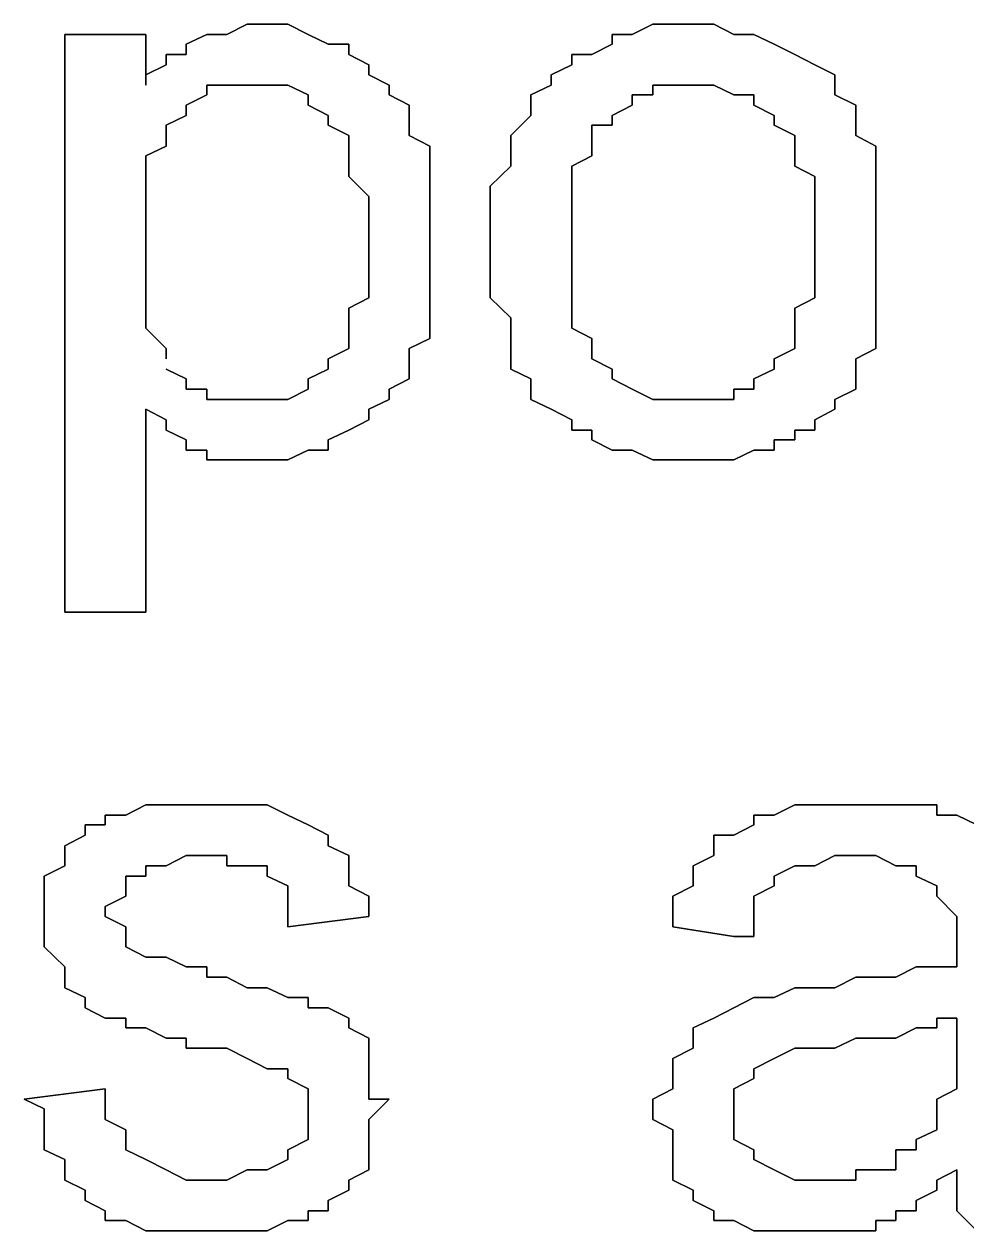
# Model space of a CAD drawing. Header units: metres. Extents: x 2.9 to 42.8, y 1.7 to 28.7.
# Drawn here: x 38.1776 to 38.3417, y 23.8319 to 24.0418 of the extents above; entities that cross this region are included whole.
import ezdxf

# ---------------------------------------------------------------- set-up
doc = ezdxf.new("R2010")
doc.units = ezdxf.units.M
doc.layers.add('GRIS', color=8, linetype='Continuous')

msp = doc.modelspace()

# ---------------------------------------------------------------- linework, layer by layer
at = {"layer": 'GRIS', "lineweight": -3}
for points in [[(38.1988, 24.04), (38.1847, 24.04), (38.1988, 24.04)], [(38.1847, 24.04), (38.1847, 23.9395), (38.1847, 24.04)], [(38.1988, 24.0312), (38.1988, 24.04), (38.1988, 24.0312)], [(38.2094, 24.04), (38.2058, 24.0383), (38.2094, 24.04)], [(38.2129, 24.04), (38.2094, 24.04), (38.2129, 24.04)], [(38.2164, 24.0418), (38.2129, 24.04), (38.2164, 24.0418)], [(38.2199, 24.0418), (38.2164, 24.0418), (38.2199, 24.0418)], [(38.2235, 24.0418), (38.2199, 24.0418), (38.2235, 24.0418)], [(38.227, 24.04), (38.2235, 24.0418), (38.227, 24.04)], [(38.2305, 24.0383), (38.227, 24.04), (38.2305, 24.0383)], [(38.2834, 24.04), (38.2799, 24.04), (38.2834, 24.04)], [(38.2799, 24.04), (38.2799, 24.0383), (38.2799, 24.04)], [(38.287, 24.0418), (38.2834, 24.04), (38.287, 24.0418)], [(38.2905, 24.0418), (38.287, 24.0418), (38.2905, 24.0418)], [(38.294, 24.0418), (38.2905, 24.0418), (38.294, 24.0418)], [(38.2976, 24.0418), (38.294, 24.0418), (38.2976, 24.0418)], [(38.3011, 24.04), (38.2976, 24.0418), (38.3011, 24.04)], [(38.3046, 24.04), (38.3011, 24.04), (38.3046, 24.04)], [(38.3081, 24.0383), (38.3046, 24.04), (38.3081, 24.0383)], [(38.2058, 24.0383), (38.2058, 24.0365), (38.2058, 24.0383)], [(38.2341, 24.0383), (38.2305, 24.0383), (38.2341, 24.0383)], [(38.2341, 24.0365), (38.2341, 24.0383), (38.2341, 24.0365)], [(38.2799, 24.0383), (38.2764, 24.0365), (38.2799, 24.0383)], [(38.3117, 24.0365), (38.3081, 24.0383), (38.3117, 24.0365)], [(38.2058, 24.0365), (38.2023, 24.0365), (38.2058, 24.0365)], [(38.2023, 24.0365), (38.2023, 24.0347), (38.2023, 24.0365)], [(38.2376, 24.0347), (38.2341, 24.0365), (38.2376, 24.0347)], [(38.2764, 24.0365), (38.2729, 24.0365), (38.2764, 24.0365)], [(38.2729, 24.0365), (38.2729, 24.0347), (38.2729, 24.0365)], [(38.3152, 24.0347), (38.3117, 24.0365), (38.3152, 24.0347)], [(38.2023, 24.0347), (38.1988, 24.033), (38.2023, 24.0347)], [(38.2376, 24.033), (38.2376, 24.0347), (38.2376, 24.033)], [(38.2729, 24.0347), (38.2693, 24.033), (38.2729, 24.0347)], [(38.3187, 24.033), (38.3152, 24.0347), (38.3187, 24.033)], [(38.1988, 24.033), (38.1988, 24.0312), (38.1988, 24.033)], [(38.2411, 24.0312), (38.2376, 24.033), (38.2411, 24.0312)], [(38.2693, 24.033), (38.2693, 24.0312), (38.2693, 24.033)], [(38.3187, 24.0312), (38.3187, 24.033), (38.3187, 24.0312)], [(38.2058, 24.0277), (38.2094, 24.0295), (38.2058, 24.0277)], [(38.2094, 24.0295), (38.2094, 24.0312), (38.2094, 24.0295)], [(38.2094, 24.0312), (38.2129, 24.0312), (38.2094, 24.0312)], [(38.2129, 24.0312), (38.2164, 24.0312), (38.2129, 24.0312)], [(38.2164, 24.0312), (38.2199, 24.0312), (38.2164, 24.0312)], [(38.2199, 24.0312), (38.2235, 24.0312), (38.2199, 24.0312)], [(38.2235, 24.0312), (38.227, 24.0295), (38.2235, 24.0312)], [(38.227, 24.0295), (38.227, 24.0277), (38.227, 24.0295)], [(38.2411, 24.0295), (38.2411, 24.0312), (38.2411, 24.0295)], [(38.2446, 24.0277), (38.2411, 24.0295), (38.2446, 24.0277)], [(38.2693, 24.0312), (38.2658, 24.0295), (38.2693, 24.0312)], [(38.2658, 24.0295), (38.2658, 24.0277), (38.2658, 24.0295)], [(38.2834, 24.0277), (38.2834, 24.0295), (38.2834, 24.0277)], [(38.2834, 24.0295), (38.287, 24.0295), (38.2834, 24.0295)], [(38.287, 24.0295), (38.287, 24.0312), (38.287, 24.0295)], [(38.287, 24.0312), (38.2905, 24.0312), (38.287, 24.0312)], [(38.2905, 24.0312), (38.294, 24.0312), (38.2905, 24.0312)], [(38.294, 24.0312), (38.2976, 24.0312), (38.294, 24.0312)], [(38.2976, 24.0312), (38.3011, 24.0295), (38.2976, 24.0312)], [(38.3011, 24.0295), (38.3046, 24.0295), (38.3011, 24.0295)], [(38.3046, 24.0295), (38.3046, 24.0277), (38.3046, 24.0295)], [(38.3187, 24.0295), (38.3187, 24.0312), (38.3187, 24.0295)], [(38.3223, 24.0277), (38.3187, 24.0295), (38.3223, 24.0277)], [(38.2058, 24.0259), (38.2058, 24.0277), (38.2058, 24.0259)], [(38.227, 24.0277), (38.2305, 24.0259), (38.227, 24.0277)], [(38.2446, 24.0259), (38.2446, 24.0277), (38.2446, 24.0259)], [(38.2658, 24.0277), (38.2658, 24.0259), (38.2658, 24.0277)], [(38.2799, 24.0259), (38.2834, 24.0277), (38.2799, 24.0259)], [(38.3046, 24.0277), (38.3081, 24.0259), (38.3046, 24.0277)], [(38.3223, 24.0259), (38.3223, 24.0277), (38.3223, 24.0259)], [(38.2023, 24.0242), (38.2058, 24.0259), (38.2023, 24.0242)], [(38.2305, 24.0259), (38.2305, 24.0242), (38.2305, 24.0259)], [(38.2446, 24.0242), (38.2446, 24.0259), (38.2446, 24.0242)], [(38.2658, 24.0259), (38.2623, 24.0224), (38.2658, 24.0259)], [(38.2799, 24.0242), (38.2799, 24.0259), (38.2799, 24.0242)], [(38.3081, 24.0259), (38.3081, 24.0242), (38.3081, 24.0259)], [(38.3223, 24.0242), (38.3223, 24.0259), (38.3223, 24.0242)], [(38.2023, 24.0224), (38.2023, 24.0242), (38.2023, 24.0224)], [(38.2305, 24.0242), (38.2341, 24.0224), (38.2305, 24.0242)], [(38.2446, 24.0224), (38.2446, 24.0242), (38.2446, 24.0224)], [(38.2764, 24.0224), (38.2764, 24.0242), (38.2764, 24.0224)], [(38.2764, 24.0242), (38.2799, 24.0242), (38.2764, 24.0242)], [(38.3081, 24.0242), (38.3117, 24.0224), (38.3081, 24.0242)], [(38.3223, 24.0224), (38.3223, 24.0242), (38.3223, 24.0224)], [(38.2023, 24.0206), (38.2023, 24.0224), (38.2023, 24.0206)], [(38.2341, 24.0224), (38.2341, 24.0206), (38.2341, 24.0224)], [(38.2482, 24.0206), (38.2446, 24.0224), (38.2482, 24.0206)], [(38.2623, 24.0224), (38.2623, 24.0206), (38.2623, 24.0224)], [(38.2764, 24.0206), (38.2764, 24.0224), (38.2764, 24.0206)], [(38.3117, 24.0224), (38.3117, 24.0206), (38.3117, 24.0224)], [(38.3258, 24.0206), (38.3223, 24.0224), (38.3258, 24.0206)], [(38.1988, 24.0189), (38.2023, 24.0206), (38.1988, 24.0189)], [(38.1988, 24.0171), (38.1988, 24.0189), (38.1988, 24.0171)], [(38.2341, 24.0206), (38.2341, 24.0189), (38.2341, 24.0206)], [(38.2341, 24.0189), (38.2341, 24.0171), (38.2341, 24.0189)], [(38.2482, 24.0189), (38.2482, 24.0206), (38.2482, 24.0189)], [(38.2482, 24.0171), (38.2482, 24.0189), (38.2482, 24.0171)], [(38.2623, 24.0206), (38.2623, 24.0189), (38.2623, 24.0206)], [(38.2623, 24.0189), (38.2623, 24.0171), (38.2623, 24.0189)], [(38.2729, 24.0171), (38.2764, 24.0189), (38.2729, 24.0171)], [(38.2764, 24.0189), (38.2764, 24.0206), (38.2764, 24.0189)], [(38.3117, 24.0206), (38.3117, 24.0189), (38.3117, 24.0206)], [(38.3117, 24.0189), (38.3117, 24.0171), (38.3117, 24.0189)], [(38.3258, 24.0189), (38.3258, 24.0206), (38.3258, 24.0189)], [(38.3258, 24.0153), (38.3258, 24.0189), (38.3258, 24.0153)], [(38.1988, 24.0153), (38.1988, 24.0171), (38.1988, 24.0153)], [(38.2341, 24.0171), (38.2341, 24.0153), (38.2341, 24.0171)], [(38.2482, 24.0136), (38.2482, 24.0171), (38.2482, 24.0136)], [(38.2623, 24.0171), (38.2587, 24.0136), (38.2623, 24.0171)], [(38.2729, 24.0153), (38.2729, 24.0171), (38.2729, 24.0153)], [(38.3117, 24.0171), (38.3152, 24.0153), (38.3117, 24.0171)], [(38.1988, 24.0118), (38.1988, 24.0153), (38.1988, 24.0118)], [(38.2341, 24.0153), (38.2376, 24.0118), (38.2341, 24.0153)], [(38.2729, 24.0118), (38.2729, 24.0153), (38.2729, 24.0118)], [(38.3152, 24.0153), (38.3152, 24.0118), (38.3152, 24.0153)], [(38.3258, 24.0136), (38.3258, 24.0153), (38.3258, 24.0136)], [(38.2482, 24.0118), (38.2482, 24.0136), (38.2482, 24.0118)], [(38.2587, 24.0136), (38.2587, 24.0118), (38.2587, 24.0136)], [(38.3258, 24.0118), (38.3258, 24.0136), (38.3258, 24.0118)], [(38.1988, 24.0101), (38.1988, 24.0118), (38.1988, 24.0101)], [(38.2376, 24.0118), (38.2376, 24.0101), (38.2376, 24.0118)], [(38.2482, 24.0101), (38.2482, 24.0118), (38.2482, 24.0101)], [(38.2587, 24.0118), (38.2587, 24.0083), (38.2587, 24.0118)], [(38.2729, 24.0101), (38.2729, 24.0118), (38.2729, 24.0101)], [(38.3152, 24.0118), (38.3152, 24.0101), (38.3152, 24.0118)], [(38.3258, 24.0083), (38.3258, 24.0118), (38.3258, 24.0083)], [(38.1988, 24.0083), (38.1988, 24.0101), (38.1988, 24.0083)], [(38.2376, 24.0101), (38.2376, 24.0065), (38.2376, 24.0101)], [(38.2482, 24.0065), (38.2482, 24.0101), (38.2482, 24.0065)], [(38.2729, 24.0065), (38.2729, 24.0101), (38.2729, 24.0065)], [(38.3152, 24.0101), (38.3152, 24.0065), (38.3152, 24.0101)], [(38.1988, 24.0048), (38.1988, 24.0083), (38.1988, 24.0048)], [(38.2376, 24.0065), (38.2376, 24.0048), (38.2376, 24.0065)], [(38.2482, 24.0048), (38.2482, 24.0065), (38.2482, 24.0048)], [(38.2587, 24.0083), (38.2587, 24.0065), (38.2587, 24.0083)], [(38.2587, 24.0065), (38.2587, 24.003), (38.2587, 24.0065)], [(38.2729, 24.0048), (38.2729, 24.0065), (38.2729, 24.0048)], [(38.3152, 24.0065), (38.3152, 24.0048), (38.3152, 24.0065)], [(38.3258, 24.0065), (38.3258, 24.0083), (38.3258, 24.0065)], [(38.3258, 24.0048), (38.3258, 24.0065), (38.3258, 24.0048)], [(38.1988, 24.003), (38.1988, 24.0048), (38.1988, 24.003)], [(38.2376, 24.0048), (38.2376, 24.003), (38.2376, 24.0048)], [(38.2482, 24.0012), (38.2482, 24.0048), (38.2482, 24.0012)], [(38.2729, 24.003), (38.2729, 24.0048), (38.2729, 24.003)], [(38.3152, 24.0048), (38.3152, 24.003), (38.3152, 24.0048)], [(38.3258, 24.0012), (38.3258, 24.0048), (38.3258, 24.0012)], [(38.1988, 23.9995), (38.1988, 24.003), (38.1988, 23.9995)], [(38.2376, 24.003), (38.2376, 23.9995), (38.2376, 24.003)], [(38.2587, 24.003), (38.2587, 24.0012), (38.2587, 24.003)], [(38.2729, 24.0012), (38.2729, 24.003), (38.2729, 24.0012)], [(38.3152, 24.003), (38.3152, 23.9995), (38.3152, 24.003)], [(38.2482, 23.9995), (38.2482, 24.0012), (38.2482, 23.9995)], [(38.2587, 24.0012), (38.2587, 23.9977), (38.2587, 24.0012)], [(38.2729, 23.9977), (38.2729, 24.0012), (38.2729, 23.9977)], [(38.3258, 23.9995), (38.3258, 24.0012), (38.3258, 23.9995)], [(38.1988, 23.9977), (38.1988, 23.9995), (38.1988, 23.9977)], [(38.2376, 23.9995), (38.2376, 23.9977), (38.2376, 23.9995)], [(38.2482, 23.9959), (38.2482, 23.9995), (38.2482, 23.9959)], [(38.3152, 23.9995), (38.3152, 23.9977), (38.3152, 23.9995)], [(38.3258, 23.9959), (38.3258, 23.9995), (38.3258, 23.9959)], [(38.1988, 23.9942), (38.1988, 23.9977), (38.1988, 23.9942)], [(38.2376, 23.9977), (38.2376, 23.9942), (38.2376, 23.9977)], [(38.2482, 23.9942), (38.2482, 23.9959), (38.2482, 23.9942)], [(38.2587, 23.9977), (38.2587, 23.9959), (38.2587, 23.9977)], [(38.2587, 23.9959), (38.2587, 23.9942), (38.2587, 23.9959)], [(38.2729, 23.9959), (38.2729, 23.9977), (38.2729, 23.9959)], [(38.2729, 23.9924), (38.2729, 23.9959), (38.2729, 23.9924)], [(38.3152, 23.9977), (38.3152, 23.9942), (38.3152, 23.9977)], [(38.3258, 23.9942), (38.3258, 23.9959), (38.3258, 23.9942)], [(38.1988, 23.9924), (38.1988, 23.9942), (38.1988, 23.9924)], [(38.2376, 23.9942), (38.2341, 23.9924), (38.2376, 23.9942)], [(38.2482, 23.9924), (38.2482, 23.9942), (38.2482, 23.9924)], [(38.2587, 23.9942), (38.2623, 23.9907), (38.2587, 23.9942)], [(38.3152, 23.9942), (38.3117, 23.9924), (38.3152, 23.9942)], [(38.3258, 23.9907), (38.3258, 23.9942), (38.3258, 23.9907)], [(38.1988, 23.9907), (38.1988, 23.9924), (38.1988, 23.9907)], [(38.2341, 23.9924), (38.2341, 23.9907), (38.2341, 23.9924)], [(38.2482, 23.9889), (38.2482, 23.9924), (38.2482, 23.9889)], [(38.2729, 23.9907), (38.2729, 23.9924), (38.2729, 23.9907)], [(38.3117, 23.9924), (38.3117, 23.9907), (38.3117, 23.9924)], [(38.1988, 23.9889), (38.1988, 23.9907), (38.1988, 23.9889)], [(38.2341, 23.9907), (38.2341, 23.9871), (38.2341, 23.9907)], [(38.2623, 23.9907), (38.2623, 23.9889), (38.2623, 23.9907)], [(38.2729, 23.9889), (38.2729, 23.9907), (38.2729, 23.9889)], [(38.3117, 23.9907), (38.3117, 23.9871), (38.3117, 23.9907)], [(38.3258, 23.9889), (38.3258, 23.9907), (38.3258, 23.9889)], [(38.2023, 23.9854), (38.1988, 23.9889), (38.2023, 23.9854)], [(38.2482, 23.9871), (38.2482, 23.9889), (38.2482, 23.9871)], [(38.2623, 23.9889), (38.2623, 23.9871), (38.2623, 23.9889)], [(38.2764, 23.9871), (38.2729, 23.9889), (38.2764, 23.9871)], [(38.3258, 23.9871), (38.3258, 23.9889), (38.3258, 23.9871)], [(38.2023, 23.9836), (38.2023, 23.9854), (38.2023, 23.9836)], [(38.2341, 23.9854), (38.2305, 23.9836), (38.2341, 23.9854)], [(38.2341, 23.9871), (38.2341, 23.9854), (38.2341, 23.9871)], [(38.2446, 23.9854), (38.2482, 23.9871), (38.2446, 23.9854)], [(38.2446, 23.9836), (38.2446, 23.9854), (38.2446, 23.9836)], [(38.2623, 23.9871), (38.2623, 23.9836), (38.2623, 23.9871)], [(38.2764, 23.9854), (38.2764, 23.9871), (38.2764, 23.9854)], [(38.2764, 23.9836), (38.2764, 23.9854), (38.2764, 23.9836)], [(38.3117, 23.9854), (38.3081, 23.9836), (38.3117, 23.9854)], [(38.3117, 23.9871), (38.3117, 23.9854), (38.3117, 23.9871)], [(38.3223, 23.9836), (38.3258, 23.9854), (38.3223, 23.9836)], [(38.3258, 23.9854), (38.3258, 23.9871), (38.3258, 23.9854)], [(38.2305, 23.9836), (38.2305, 23.9818), (38.2305, 23.9836)], [(38.2446, 23.9818), (38.2446, 23.9836), (38.2446, 23.9818)], [(38.2623, 23.9836), (38.2623, 23.9818), (38.2623, 23.9836)], [(38.2799, 23.9818), (38.2764, 23.9836), (38.2799, 23.9818)], [(38.3081, 23.9836), (38.3081, 23.9818), (38.3081, 23.9836)], [(38.3223, 23.9818), (38.3223, 23.9836), (38.3223, 23.9818)], [(38.2058, 23.9801), (38.2023, 23.9818), (38.2058, 23.9801)], [(38.2305, 23.9818), (38.227, 23.9801), (38.2305, 23.9818)], [(38.2446, 23.9801), (38.2446, 23.9818), (38.2446, 23.9801)], [(38.2623, 23.9818), (38.2658, 23.9801), (38.2623, 23.9818)], [(38.2799, 23.9801), (38.2799, 23.9818), (38.2799, 23.9801)], [(38.3081, 23.9818), (38.3046, 23.9801), (38.3081, 23.9818)], [(38.3223, 23.9801), (38.3223, 23.9818), (38.3223, 23.9801)], [(38.2058, 23.9783), (38.2058, 23.9801), (38.2058, 23.9783)], [(38.227, 23.9801), (38.227, 23.9783), (38.227, 23.9801)], [(38.2411, 23.9783), (38.2446, 23.9801), (38.2411, 23.9783)], [(38.2658, 23.9801), (38.2658, 23.9783), (38.2658, 23.9801)], [(38.2834, 23.9783), (38.2799, 23.9801), (38.2834, 23.9783)], [(38.3046, 23.9801), (38.3046, 23.9783), (38.3046, 23.9801)], [(38.3223, 23.9783), (38.3223, 23.9801), (38.3223, 23.9783)], [(38.2094, 23.9783), (38.2058, 23.9783), (38.2094, 23.9783)], [(38.2094, 23.9765), (38.2094, 23.9783), (38.2094, 23.9765)], [(38.227, 23.9783), (38.2235, 23.9765), (38.227, 23.9783)], [(38.2411, 23.9765), (38.2411, 23.9783), (38.2411, 23.9765)], [(38.2658, 23.9783), (38.2658, 23.9765), (38.2658, 23.9783)], [(38.287, 23.9765), (38.2834, 23.9783), (38.287, 23.9765)], [(38.3046, 23.9783), (38.3011, 23.9783), (38.3046, 23.9783)], [(38.3011, 23.9783), (38.3011, 23.9765), (38.3011, 23.9783)], [(38.3187, 23.9765), (38.3223, 23.9783), (38.3187, 23.9765)], [(38.1988, 23.9395), (38.1988, 23.9748), (38.1988, 23.9395)], [(38.1988, 23.9748), (38.2023, 23.973), (38.1988, 23.9748)], [(38.2129, 23.9765), (38.2094, 23.9765), (38.2129, 23.9765)], [(38.2164, 23.9765), (38.2129, 23.9765), (38.2164, 23.9765)], [(38.2199, 23.9765), (38.2164, 23.9765), (38.2199, 23.9765)], [(38.2235, 23.9765), (38.2199, 23.9765), (38.2235, 23.9765)], [(38.2376, 23.9748), (38.2411, 23.9765), (38.2376, 23.9748)], [(38.2376, 23.973), (38.2376, 23.9748), (38.2376, 23.973)], [(38.2658, 23.9765), (38.2693, 23.9748), (38.2658, 23.9765)], [(38.2693, 23.9748), (38.2729, 23.973), (38.2693, 23.9748)], [(38.2905, 23.9765), (38.287, 23.9765), (38.2905, 23.9765)], [(38.294, 23.9765), (38.2905, 23.9765), (38.294, 23.9765)], [(38.2976, 23.9765), (38.294, 23.9765), (38.2976, 23.9765)], [(38.3011, 23.9765), (38.2976, 23.9765), (38.3011, 23.9765)], [(38.3152, 23.973), (38.3187, 23.9748), (38.3152, 23.973)], [(38.3187, 23.9748), (38.3187, 23.9765), (38.3187, 23.9748)], [(38.2023, 23.973), (38.2023, 23.9712), (38.2023, 23.973)], [(38.2341, 23.9712), (38.2376, 23.973), (38.2341, 23.9712)], [(38.2729, 23.973), (38.2729, 23.9712), (38.2729, 23.973)], [(38.3152, 23.9712), (38.3152, 23.973), (38.3152, 23.9712)], [(38.2023, 23.9712), (38.2058, 23.9695), (38.2023, 23.9712)], [(38.2305, 23.9695), (38.2341, 23.9712), (38.2305, 23.9695)], [(38.2729, 23.9712), (38.2764, 23.9712), (38.2729, 23.9712)], [(38.2764, 23.9712), (38.2764, 23.9695), (38.2764, 23.9712)], [(38.3117, 23.9695), (38.3117, 23.9712), (38.3117, 23.9695)], [(38.3117, 23.9712), (38.3152, 23.9712), (38.3117, 23.9712)], [(38.2058, 23.9695), (38.2058, 23.9677), (38.2058, 23.9695)], [(38.2305, 23.9677), (38.2305, 23.9695), (38.2305, 23.9677)], [(38.2764, 23.9695), (38.2799, 23.9677), (38.2764, 23.9695)], [(38.3081, 23.9677), (38.3081, 23.9695), (38.3081, 23.9677)], [(38.3081, 23.9695), (38.3117, 23.9695), (38.3081, 23.9695)], [(38.2058, 23.9677), (38.2094, 23.9677), (38.2058, 23.9677)], [(38.2094, 23.9677), (38.2094, 23.966), (38.2094, 23.9677)], [(38.2235, 23.966), (38.227, 23.9677), (38.2235, 23.966)], [(38.227, 23.9677), (38.2305, 23.9677), (38.227, 23.9677)], [(38.2799, 23.9677), (38.2834, 23.9677), (38.2799, 23.9677)], [(38.2834, 23.9677), (38.287, 23.966), (38.2834, 23.9677)], [(38.3011, 23.966), (38.3046, 23.9677), (38.3011, 23.966)], [(38.3046, 23.9677), (38.3081, 23.9677), (38.3046, 23.9677)], [(38.2094, 23.966), (38.2129, 23.966), (38.2094, 23.966)], [(38.2129, 23.966), (38.2164, 23.966), (38.2129, 23.966)], [(38.2164, 23.966), (38.2199, 23.966), (38.2164, 23.966)], [(38.2199, 23.966), (38.2235, 23.966), (38.2199, 23.966)], [(38.287, 23.966), (38.2905, 23.966), (38.287, 23.966)], [(38.2905, 23.966), (38.294, 23.966), (38.2905, 23.966)], [(38.294, 23.966), (38.2976, 23.966), (38.294, 23.966)], [(38.2976, 23.966), (38.3011, 23.966), (38.2976, 23.966)], [(38.1847, 23.9395), (38.1988, 23.9395), (38.1847, 23.9395)], [(38.1988, 23.906), (38.1953, 23.9042), (38.1988, 23.906)], [(38.2023, 23.906), (38.1988, 23.906), (38.2023, 23.906)], [(38.2058, 23.906), (38.2023, 23.906), (38.2058, 23.906)], [(38.2094, 23.906), (38.2058, 23.906), (38.2094, 23.906)], [(38.2129, 23.906), (38.2094, 23.906), (38.2129, 23.906)], [(38.2164, 23.906), (38.2129, 23.906), (38.2164, 23.906)], [(38.2199, 23.906), (38.2164, 23.906), (38.2199, 23.906)], [(38.2235, 23.9042), (38.2199, 23.906), (38.2235, 23.9042)], [(38.3117, 23.906), (38.3081, 23.9042), (38.3117, 23.906)], [(38.3152, 23.906), (38.3117, 23.906), (38.3152, 23.906)], [(38.3187, 23.906), (38.3152, 23.906), (38.3187, 23.906)], [(38.3223, 23.906), (38.3187, 23.906), (38.3223, 23.906)], [(38.3258, 23.906), (38.3223, 23.906), (38.3258, 23.906)], [(38.3293, 23.906), (38.3258, 23.906), (38.3293, 23.906)], [(38.3328, 23.906), (38.3293, 23.906), (38.3328, 23.906)], [(38.3364, 23.906), (38.3328, 23.906), (38.3364, 23.906)], [(38.3364, 23.9042), (38.3364, 23.906), (38.3364, 23.9042)], [(38.1953, 23.9042), (38.1917, 23.9042), (38.1953, 23.9042)], [(38.1917, 23.9042), (38.1917, 23.9025), (38.1917, 23.9042)], [(38.227, 23.9025), (38.2235, 23.9042), (38.227, 23.9025)], [(38.3081, 23.9042), (38.3046, 23.9042), (38.3081, 23.9042)], [(38.3046, 23.9042), (38.3046, 23.9025), (38.3046, 23.9042)], [(38.3399, 23.9042), (38.3364, 23.9042), (38.3399, 23.9042)], [(38.3434, 23.9025), (38.3399, 23.9042), (38.3434, 23.9025)], [(38.1917, 23.9025), (38.1882, 23.9025), (38.1917, 23.9025)], [(38.1882, 23.9025), (38.1882, 23.9007), (38.1882, 23.9025)], [(38.2305, 23.9007), (38.227, 23.9025), (38.2305, 23.9007)], [(38.3046, 23.9025), (38.3011, 23.9007), (38.3046, 23.9025)], [(38.1882, 23.9007), (38.1847, 23.8989), (38.1882, 23.9007)], [(38.2305, 23.8989), (38.2305, 23.9007), (38.2305, 23.8989)], [(38.3011, 23.9007), (38.2976, 23.9007), (38.3011, 23.9007)], [(38.2976, 23.9007), (38.2976, 23.8989), (38.2976, 23.9007)], [(38.1847, 23.8989), (38.1847, 23.8972), (38.1847, 23.8989)], [(38.1847, 23.8972), (38.1847, 23.8954), (38.1847, 23.8972)], [(38.2023, 23.8954), (38.2058, 23.8972), (38.2023, 23.8954)], [(38.2058, 23.8972), (38.2094, 23.8972), (38.2058, 23.8972)], [(38.2094, 23.8972), (38.2129, 23.8972), (38.2094, 23.8972)], [(38.2129, 23.8972), (38.2129, 23.8954), (38.2129, 23.8972)], [(38.2341, 23.8972), (38.2305, 23.8989), (38.2341, 23.8972)], [(38.2341, 23.8954), (38.2341, 23.8972), (38.2341, 23.8954)], [(38.2976, 23.8972), (38.294, 23.8954), (38.2976, 23.8972)], [(38.2976, 23.8989), (38.2976, 23.8972), (38.2976, 23.8989)], [(38.3152, 23.8954), (38.3187, 23.8972), (38.3152, 23.8954)], [(38.3187, 23.8972), (38.3223, 23.8972), (38.3187, 23.8972)], [(38.3223, 23.8972), (38.3258, 23.8972), (38.3223, 23.8972)], [(38.3258, 23.8972), (38.3293, 23.8954), (38.3258, 23.8972)], [(38.1847, 23.8954), (38.1811, 23.8936), (38.1847, 23.8954)], [(38.1988, 23.8936), (38.1988, 23.8954), (38.1988, 23.8936)], [(38.1988, 23.8954), (38.2023, 23.8954), (38.1988, 23.8954)], [(38.2129, 23.8954), (38.2164, 23.8954), (38.2129, 23.8954)], [(38.2164, 23.8954), (38.2199, 23.8954), (38.2164, 23.8954)], [(38.2199, 23.8954), (38.2199, 23.8936), (38.2199, 23.8954)], [(38.2341, 23.8936), (38.2341, 23.8954), (38.2341, 23.8936)], [(38.294, 23.8954), (38.294, 23.8936), (38.294, 23.8954)], [(38.3081, 23.8936), (38.3117, 23.8954), (38.3081, 23.8936)], [(38.3117, 23.8954), (38.3152, 23.8954), (38.3117, 23.8954)], [(38.3293, 23.8954), (38.3328, 23.8954), (38.3293, 23.8954)], [(38.3328, 23.8954), (38.3328, 23.8936), (38.3328, 23.8954)], [(38.1811, 23.8936), (38.1811, 23.8901), (38.1811, 23.8936)], [(38.1953, 23.8919), (38.1953, 23.8936), (38.1953, 23.8919)], [(38.1953, 23.8936), (38.1988, 23.8936), (38.1953, 23.8936)], [(38.2199, 23.8936), (38.2235, 23.8919), (38.2199, 23.8936)], [(38.2341, 23.8919), (38.2341, 23.8936), (38.2341, 23.8919)], [(38.294, 23.8936), (38.294, 23.8919), (38.294, 23.8936)], [(38.3081, 23.8919), (38.3081, 23.8936), (38.3081, 23.8919)], [(38.3328, 23.8936), (38.3364, 23.8919), (38.3328, 23.8936)], [(38.1953, 23.8901), (38.1953, 23.8919), (38.1953, 23.8901)], [(38.2235, 23.8919), (38.2235, 23.8901), (38.2235, 23.8919)], [(38.2376, 23.8901), (38.2341, 23.8919), (38.2376, 23.8901)], [(38.294, 23.8919), (38.2905, 23.8901), (38.294, 23.8919)], [(38.3046, 23.8901), (38.3081, 23.8919), (38.3046, 23.8901)], [(38.3364, 23.8919), (38.3364, 23.8901), (38.3364, 23.8919)], [(38.1811, 23.8901), (38.1811, 23.8883), (38.1811, 23.8901)], [(38.1917, 23.8883), (38.1953, 23.8901), (38.1917, 23.8883)], [(38.2235, 23.8901), (38.2235, 23.8866), (38.2235, 23.8901)], [(38.2376, 23.8866), (38.2376, 23.8901), (38.2376, 23.8866)], [(38.2905, 23.8901), (38.2905, 23.8866), (38.2905, 23.8901)], [(38.3046, 23.8883), (38.3046, 23.8901), (38.3046, 23.8883)], [(38.3364, 23.8901), (38.3399, 23.8866), (38.3364, 23.8901)], [(38.1811, 23.8883), (38.1811, 23.8866), (38.1811, 23.8883)], [(38.1917, 23.8866), (38.1917, 23.8883), (38.1917, 23.8866)], [(38.3046, 23.8866), (38.3046, 23.8883), (38.3046, 23.8866)], [(38.1811, 23.8866), (38.1811, 23.8848), (38.1811, 23.8866)], [(38.1811, 23.8848), (38.1811, 23.8831), (38.1811, 23.8848)], [(38.1953, 23.8848), (38.1917, 23.8866), (38.1953, 23.8848)], [(38.1953, 23.8831), (38.1953, 23.8848), (38.1953, 23.8831)], [(38.2235, 23.8866), (38.2235, 23.8848), (38.2235, 23.8866)], [(38.2235, 23.8848), (38.2376, 23.8866), (38.2235, 23.8848)], [(38.2905, 23.8866), (38.2905, 23.8848), (38.2905, 23.8866)], [(38.2905, 23.8848), (38.3011, 23.8831), (38.2905, 23.8848)], [(38.3046, 23.8831), (38.3046, 23.8866), (38.3046, 23.8831)], [(38.3399, 23.8866), (38.3399, 23.8848), (38.3399, 23.8866)], [(38.3399, 23.8848), (38.3399, 23.8813), (38.3399, 23.8848)], [(38.1811, 23.8831), (38.1811, 23.8813), (38.1811, 23.8831)], [(38.1953, 23.8813), (38.1953, 23.8831), (38.1953, 23.8813)], [(38.3011, 23.8831), (38.3046, 23.8831), (38.3011, 23.8831)], [(38.1811, 23.8813), (38.1847, 23.8778), (38.1811, 23.8813)], [(38.1988, 23.8795), (38.1953, 23.8813), (38.1988, 23.8795)], [(38.3399, 23.8813), (38.3399, 23.8795), (38.3399, 23.8813)], [(38.2023, 23.8795), (38.1988, 23.8795), (38.2023, 23.8795)], [(38.2058, 23.8778), (38.2023, 23.8795), (38.2058, 23.8778)], [(38.3399, 23.8795), (38.3399, 23.8778), (38.3399, 23.8795)], [(38.1847, 23.8778), (38.1847, 23.876), (38.1847, 23.8778)], [(38.2094, 23.8778), (38.2058, 23.8778), (38.2094, 23.8778)], [(38.2094, 23.876), (38.2094, 23.8778), (38.2094, 23.876)], [(38.3328, 23.8778), (38.3293, 23.876), (38.3328, 23.8778)], [(38.3364, 23.8778), (38.3328, 23.8778), (38.3364, 23.8778)], [(38.3399, 23.8778), (38.3364, 23.8778), (38.3399, 23.8778)], [(38.1847, 23.876), (38.1847, 23.8742), (38.1847, 23.876)], [(38.1847, 23.8742), (38.1882, 23.8725), (38.1847, 23.8742)], [(38.2129, 23.876), (38.2094, 23.876), (38.2129, 23.876)], [(38.2164, 23.8742), (38.2129, 23.876), (38.2164, 23.8742)], [(38.2199, 23.8742), (38.2164, 23.8742), (38.2199, 23.8742)], [(38.2235, 23.8725), (38.2199, 23.8742), (38.2235, 23.8725)], [(38.3117, 23.8742), (38.3081, 23.8725), (38.3117, 23.8742)], [(38.3152, 23.8742), (38.3117, 23.8742), (38.3152, 23.8742)], [(38.3187, 23.8742), (38.3152, 23.8742), (38.3187, 23.8742)], [(38.3223, 23.876), (38.3187, 23.8742), (38.3223, 23.876)], [(38.3258, 23.876), (38.3223, 23.876), (38.3258, 23.876)], [(38.3293, 23.876), (38.3258, 23.876), (38.3293, 23.876)], [(38.1882, 23.8725), (38.1882, 23.8707), (38.1882, 23.8725)], [(38.227, 23.8725), (38.2235, 23.8725), (38.227, 23.8725)], [(38.227, 23.8707), (38.227, 23.8725), (38.227, 23.8707)], [(38.3046, 23.8725), (38.3011, 23.8707), (38.3046, 23.8725)], [(38.3081, 23.8725), (38.3046, 23.8725), (38.3081, 23.8725)], [(38.1882, 23.8707), (38.1917, 23.8689), (38.1882, 23.8707)], [(38.2305, 23.8707), (38.227, 23.8707), (38.2305, 23.8707)], [(38.2341, 23.8689), (38.2305, 23.8707), (38.2341, 23.8689)], [(38.3011, 23.8707), (38.2976, 23.8689), (38.3011, 23.8707)], [(38.1917, 23.8689), (38.1953, 23.8689), (38.1917, 23.8689)], [(38.1953, 23.8689), (38.1953, 23.8672), (38.1953, 23.8689)], [(38.2341, 23.8672), (38.2341, 23.8689), (38.2341, 23.8672)], [(38.2976, 23.8689), (38.294, 23.8672), (38.2976, 23.8689)], [(38.3364, 23.8672), (38.3364, 23.8689), (38.3364, 23.8672)], [(38.3364, 23.8689), (38.3399, 23.8689), (38.3364, 23.8689)], [(38.3399, 23.8689), (38.3399, 23.8654), (38.3399, 23.8689)], [(38.1953, 23.8672), (38.1988, 23.8672), (38.1953, 23.8672)], [(38.1988, 23.8672), (38.2023, 23.8654), (38.1988, 23.8672)], [(38.2376, 23.8654), (38.2341, 23.8672), (38.2376, 23.8654)], [(38.294, 23.8672), (38.294, 23.8654), (38.294, 23.8672)], [(38.3293, 23.8654), (38.3328, 23.8672), (38.3293, 23.8654)], [(38.3328, 23.8672), (38.3364, 23.8672), (38.3328, 23.8672)], [(38.2023, 23.8654), (38.2058, 23.8654), (38.2023, 23.8654)], [(38.2058, 23.8654), (38.2058, 23.8637), (38.2058, 23.8654)], [(38.2058, 23.8637), (38.2094, 23.8637), (38.2058, 23.8637)], [(38.2094, 23.8637), (38.2129, 23.8637), (38.2094, 23.8637)], [(38.2129, 23.8637), (38.2164, 23.8619), (38.2129, 23.8637)], [(38.2376, 23.8637), (38.2376, 23.8654), (38.2376, 23.8637)], [(38.2376, 23.8619), (38.2376, 23.8637), (38.2376, 23.8619)], [(38.294, 23.8637), (38.2905, 23.8619), (38.294, 23.8637)], [(38.294, 23.8654), (38.294, 23.8637), (38.294, 23.8654)], [(38.3081, 23.8619), (38.3117, 23.8637), (38.3081, 23.8619)], [(38.3117, 23.8637), (38.3152, 23.8637), (38.3117, 23.8637)], [(38.3152, 23.8637), (38.3187, 23.8637), (38.3152, 23.8637)], [(38.3187, 23.8637), (38.3223, 23.8654), (38.3187, 23.8637)], [(38.3223, 23.8654), (38.3258, 23.8654), (38.3223, 23.8654)], [(38.3258, 23.8654), (38.3293, 23.8654), (38.3258, 23.8654)], [(38.3399, 23.8654), (38.3399, 23.8637), (38.3399, 23.8654)], [(38.3399, 23.8637), (38.3399, 23.8619), (38.3399, 23.8637)], [(38.2164, 23.8619), (38.2199, 23.8601), (38.2164, 23.8619)], [(38.2376, 23.8601), (38.2376, 23.8619), (38.2376, 23.8601)], [(38.2905, 23.8619), (38.2905, 23.8584), (38.2905, 23.8619)], [(38.3046, 23.8601), (38.3081, 23.8619), (38.3046, 23.8601)], [(38.3399, 23.8619), (38.3399, 23.8584), (38.3399, 23.8619)], [(38.2199, 23.8601), (38.2235, 23.8601), (38.2199, 23.8601)], [(38.2235, 23.8601), (38.2235, 23.8584), (38.2235, 23.8601)], [(38.2376, 23.8584), (38.2376, 23.8601), (38.2376, 23.8584)], [(38.3046, 23.8584), (38.3046, 23.8601), (38.3046, 23.8584)], [(38.2235, 23.8584), (38.227, 23.8566), (38.2235, 23.8584)], [(38.2376, 23.8548), (38.2376, 23.8584), (38.2376, 23.8548)], [(38.2905, 23.8584), (38.2905, 23.8566), (38.2905, 23.8584)], [(38.3011, 23.8566), (38.3046, 23.8584), (38.3011, 23.8566)], [(38.3399, 23.8584), (38.3399, 23.8566), (38.3399, 23.8584)], [(38.1917, 23.8566), (38.1776, 23.8548), (38.1917, 23.8566)], [(38.1917, 23.8531), (38.1917, 23.8566), (38.1917, 23.8531)], [(38.227, 23.8566), (38.227, 23.8548), (38.227, 23.8566)], [(38.2905, 23.8566), (38.287, 23.8548), (38.2905, 23.8566)], [(38.3011, 23.8531), (38.3011, 23.8566), (38.3011, 23.8531)], [(38.3399, 23.8566), (38.3364, 23.8548), (38.3399, 23.8566)], [(38.1776, 23.8548), (38.1811, 23.8531), (38.1776, 23.8548)], [(38.1811, 23.8531), (38.1811, 23.8495), (38.1811, 23.8531)], [(38.1917, 23.8513), (38.1917, 23.8531), (38.1917, 23.8513)], [(38.227, 23.8548), (38.227, 23.8531), (38.227, 23.8548)], [(38.227, 23.8531), (38.227, 23.8513), (38.227, 23.8531)], [(38.2376, 23.8513), (38.2411, 23.8548), (38.2376, 23.8513)], [(38.2411, 23.8548), (38.2376, 23.8548), (38.2411, 23.8548)], [(38.287, 23.8548), (38.287, 23.8513), (38.287, 23.8548)], [(38.3011, 23.8513), (38.3011, 23.8531), (38.3011, 23.8513)], [(38.3364, 23.8548), (38.3364, 23.8531), (38.3364, 23.8548)], [(38.3364, 23.8531), (38.3364, 23.8495), (38.3364, 23.8531)], [(38.1953, 23.8495), (38.1917, 23.8513), (38.1953, 23.8495)], [(38.227, 23.8513), (38.227, 23.8478), (38.227, 23.8513)], [(38.2376, 23.8495), (38.2376, 23.8513), (38.2376, 23.8495)], [(38.287, 23.8513), (38.2905, 23.8495), (38.287, 23.8513)], [(38.3011, 23.8495), (38.3011, 23.8513), (38.3011, 23.8495)], [(38.1811, 23.8495), (38.1811, 23.8478), (38.1811, 23.8495)], [(38.1953, 23.8478), (38.1953, 23.8495), (38.1953, 23.8478)], [(38.2376, 23.8478), (38.2376, 23.8495), (38.2376, 23.8478)], [(38.2905, 23.8495), (38.2905, 23.846), (38.2905, 23.8495)], [(38.3011, 23.8478), (38.3011, 23.8495), (38.3011, 23.8478)], [(38.3364, 23.8495), (38.3328, 23.8478), (38.3364, 23.8495)], [(38.1811, 23.8478), (38.1811, 23.846), (38.1811, 23.8478)], [(38.1953, 23.846), (38.1953, 23.8478), (38.1953, 23.846)], [(38.227, 23.8478), (38.2235, 23.846), (38.227, 23.8478)], [(38.2376, 23.8443), (38.2376, 23.8478), (38.2376, 23.8443)], [(38.3046, 23.846), (38.3011, 23.8478), (38.3046, 23.846)], [(38.3328, 23.8478), (38.3328, 23.846), (38.3328, 23.8478)], [(38.1811, 23.846), (38.1847, 23.8443), (38.1811, 23.846)], [(38.1988, 23.8443), (38.1953, 23.846), (38.1988, 23.8443)], [(38.2235, 23.846), (38.2235, 23.8443), (38.2235, 23.846)], [(38.2905, 23.846), (38.2905, 23.8443), (38.2905, 23.846)], [(38.3046, 23.8443), (38.3046, 23.846), (38.3046, 23.8443)], [(38.3328, 23.846), (38.3293, 23.846), (38.3328, 23.846)], [(38.3293, 23.846), (38.3293, 23.8443), (38.3293, 23.846)], [(38.1847, 23.8443), (38.1847, 23.8425), (38.1847, 23.8443)], [(38.2023, 23.8425), (38.1988, 23.8443), (38.2023, 23.8425)], [(38.2235, 23.8443), (38.2199, 23.8425), (38.2235, 23.8443)], [(38.2376, 23.8425), (38.2376, 23.8443), (38.2376, 23.8425)], [(38.2905, 23.8443), (38.2905, 23.8425), (38.2905, 23.8443)], [(38.3081, 23.8425), (38.3046, 23.8443), (38.3081, 23.8425)], [(38.3293, 23.8443), (38.3293, 23.8425), (38.3293, 23.8443)], [(38.1847, 23.8425), (38.1847, 23.8407), (38.1847, 23.8425)], [(38.1847, 23.8407), (38.1882, 23.839), (38.1847, 23.8407)], [(38.2058, 23.8407), (38.2023, 23.8425), (38.2058, 23.8407)], [(38.2094, 23.8407), (38.2058, 23.8407), (38.2094, 23.8407)], [(38.2129, 23.8407), (38.2094, 23.8407), (38.2129, 23.8407)], [(38.2164, 23.8425), (38.2129, 23.8407), (38.2164, 23.8425)], [(38.2199, 23.8425), (38.2164, 23.8425), (38.2199, 23.8425)], [(38.2341, 23.8407), (38.2376, 23.8425), (38.2341, 23.8407)], [(38.2341, 23.839), (38.2341, 23.8407), (38.2341, 23.839)], [(38.2905, 23.8425), (38.2905, 23.8407), (38.2905, 23.8425)], [(38.2905, 23.8407), (38.294, 23.839), (38.2905, 23.8407)], [(38.3117, 23.8407), (38.3081, 23.8425), (38.3117, 23.8407)], [(38.3152, 23.8407), (38.3117, 23.8407), (38.3152, 23.8407)], [(38.3187, 23.8407), (38.3152, 23.8407), (38.3187, 23.8407)], [(38.3223, 23.8407), (38.3187, 23.8407), (38.3223, 23.8407)], [(38.3258, 23.8425), (38.3223, 23.8425), (38.3258, 23.8425)], [(38.3223, 23.8425), (38.3223, 23.8407), (38.3223, 23.8425)], [(38.3293, 23.8425), (38.3258, 23.8425), (38.3293, 23.8425)], [(38.3364, 23.8407), (38.3399, 23.8425), (38.3364, 23.8407)], [(38.3364, 23.839), (38.3364, 23.8407), (38.3364, 23.839)], [(38.3399, 23.8425), (38.3399, 23.839), (38.3399, 23.8425)], [(38.1882, 23.839), (38.1882, 23.8372), (38.1882, 23.839)], [(38.2305, 23.8372), (38.2341, 23.839), (38.2305, 23.8372)], [(38.294, 23.839), (38.294, 23.8372), (38.294, 23.839)], [(38.3328, 23.8372), (38.3364, 23.839), (38.3328, 23.8372)], [(38.3399, 23.839), (38.3399, 23.8372), (38.3399, 23.839)], [(38.1882, 23.8372), (38.1917, 23.8354), (38.1882, 23.8372)], [(38.2305, 23.8354), (38.2305, 23.8372), (38.2305, 23.8354)], [(38.294, 23.8372), (38.2976, 23.8354), (38.294, 23.8372)], [(38.3328, 23.8354), (38.3328, 23.8372), (38.3328, 23.8354)], [(38.3399, 23.8372), (38.3399, 23.8354), (38.3399, 23.8372)], [(38.1917, 23.8354), (38.1917, 23.8337), (38.1917, 23.8354)], [(38.227, 23.8337), (38.227, 23.8354), (38.227, 23.8337)], [(38.227, 23.8354), (38.2305, 23.8354), (38.227, 23.8354)], [(38.2976, 23.8354), (38.2976, 23.8337), (38.2976, 23.8354)], [(38.3293, 23.8337), (38.3293, 23.8354), (38.3293, 23.8337)], [(38.3293, 23.8354), (38.3328, 23.8354), (38.3293, 23.8354)], [(38.3399, 23.8354), (38.3434, 23.8319), (38.3399, 23.8354)], [(38.1917, 23.8337), (38.1953, 23.8337), (38.1917, 23.8337)], [(38.1953, 23.8337), (38.1988, 23.8319), (38.1953, 23.8337)], [(38.2199, 23.8319), (38.2235, 23.8337), (38.2199, 23.8319)], [(38.2235, 23.8337), (38.227, 23.8337), (38.2235, 23.8337)], [(38.2976, 23.8337), (38.3011, 23.8337), (38.2976, 23.8337)], [(38.3011, 23.8337), (38.3046, 23.8319), (38.3011, 23.8337)], [(38.3258, 23.8319), (38.3258, 23.8337), (38.3258, 23.8319)], [(38.3258, 23.8337), (38.3293, 23.8337), (38.3258, 23.8337)], [(38.1988, 23.8319), (38.2023, 23.8319), (38.1988, 23.8319)], [(38.2023, 23.8319), (38.2058, 23.8319), (38.2023, 23.8319)], [(38.2058, 23.8319), (38.2094, 23.8319), (38.2058, 23.8319)], [(38.2094, 23.8319), (38.2129, 23.8319), (38.2094, 23.8319)], [(38.2129, 23.8319), (38.2164, 23.8319), (38.2129, 23.8319)], [(38.2164, 23.8319), (38.2199, 23.8319), (38.2164, 23.8319)], [(38.3046, 23.8319), (38.3081, 23.8319), (38.3046, 23.8319)], [(38.3081, 23.8319), (38.3117, 23.8319), (38.3081, 23.8319)], [(38.3117, 23.8319), (38.3152, 23.8319), (38.3117, 23.8319)], [(38.3152, 23.8319), (38.3187, 23.8319), (38.3152, 23.8319)], [(38.3187, 23.8319), (38.3223, 23.8319), (38.3187, 23.8319)], [(38.3223, 23.8319), (38.3258, 23.8319), (38.3223, 23.8319)]]:
    msp.add_lwpolyline(points, dxfattribs=at)

doc.saveas('drawing.dxf')
